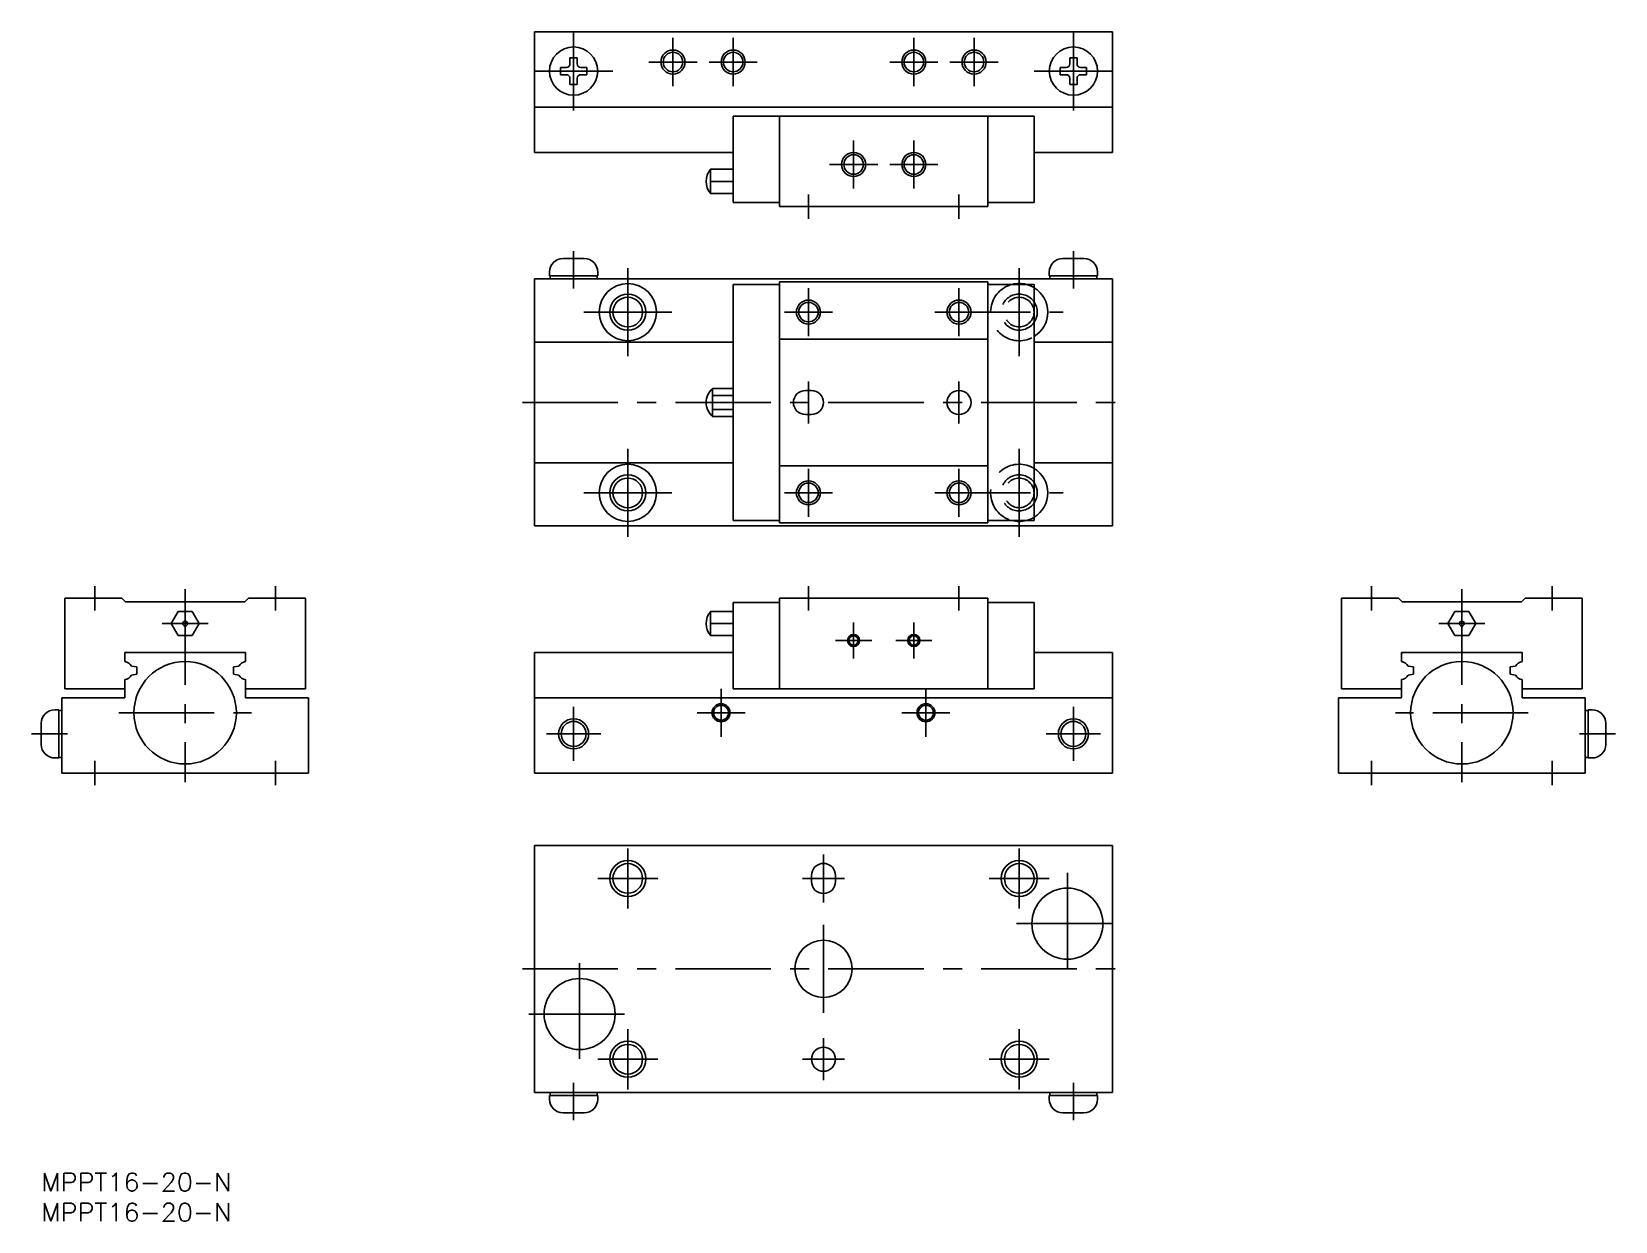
# Model space of a CAD drawing. Extents: x -2 to 261, y -8 to 189.
import ezdxf

# ---------------------------------------------------------------- set-up
doc = ezdxf.new("R2010")
doc.units = 0
doc.header["$LTSCALE"] = 0.5
doc.linetypes.add('CENTER', pattern=[50.8, 31.75, -6.35, 6.35, -6.35])
doc.linetypes.add('DASHED', pattern=[19.05, 12.7, -6.35])
for name, color, linetype in [('MSM_CENTER', 1, 'CENTER'), ('MSM_CONTINUOUS', 7, 'CONTINUOUS'), ('MSM_DASHED', 4, 'DASHED'), ('MSM_NARROW', 5, 'CONTINUOUS'), ('MSM_PART_NUMBER', 7, 'CONTINUOUS')]:
    doc.layers.add(name, color=color, linetype=linetype)
doc.styles.get("Standard").update_dxf_attribs({"font": 'txt.shx', "height": 3, "bigfont": 'bigfont.shx'})

# ---------------------------------------------------------------- blocks, each defined once
blk = doc.blocks.new('*U2')
at = {"layer": 'MSM_PART_NUMBER', "width": 1.042}
blk.add_text('MPPT16-20-N', height=3, dxfattribs=at).set_placement((0, -3))
blk = doc.blocks.new('*U3')
at = {"layer": 'MSM_PART_NUMBER', "width": 1.042}
blk.add_text('MPPT16-20-N', height=3, dxfattribs=at).set_placement((0, -8))

msp = doc.modelspace()

# ---------------------------------------------------------------- linework, layer by layer
at = {"layer": 'MSM_CENTER'}
for p, q in [((88.4, 189.44), (88.4, 176.36)), ((171.4, 189.44), (171.4, 176.36)), ((104.9, 188.4), (104.9, 180.4)), ((114.9, 188.4), (114.9, 180.4)), ((144.9, 188.4), (144.9, 180.4)), ((154.9, 188.4), (154.9, 180.4)), ((100.9, 184.4), (108.9, 184.4)), ((110.9, 184.4), (118.9, 184.4)), ((140.9, 184.4), (148.9, 184.4)), ((150.9, 184.4), (158.9, 184.4)), ((81.86, 182.9), (94.94, 182.9)), ((164.86, 182.9), (177.94, 182.9)), ((134.9, 171.4), (134.9, 163.4)), ((144.9, 171.4), (144.9, 163.4)), ((130.9, 167.4), (138.9, 167.4)), ((140.9, 167.4), (148.9, 167.4)), ((127.4, 162.4), (127.4, 158.4)), ((152.4, 162.4), (152.4, 158.4)), ((88.4, 153), (88.4, 146.79)), ((171.4, 153), (171.4, 146.79)), ((97.4, 150.19), (97.4, 135.61)), ((162.4, 135.61), (162.4, 150.19)), ((127.4, 146.9), (127.4, 138.9)), ((152.4, 146.9), (152.4, 138.9)), ((90.11, 142.9), (104.69, 142.9)), ((123.4, 142.9), (131.4, 142.9)), ((148.4, 142.9), (169.69, 142.9)), ((127.4, 131.4), (127.4, 124.4)), ((152.4, 131.4), (152.4, 124.4)), ((79.9, 127.9), (179.17, 127.9)), ((97.4, 120.19), (97.4, 105.61)), ((162.4, 120.19), (162.4, 105.61)), ((127.4, 116.9), (127.4, 108.9)), ((152.4, 116.9), (152.4, 108.9)), ((90.11, 112.9), (104.69, 112.9)), ((123.4, 112.9), (131.4, 112.9)), ((148.4, 112.9), (169.69, 112.9)), ((8.9, 97.4), (8.9, 93.4)), ((38.9, 97.4), (38.9, 93.4)), ((127.4, 97.4), (127.4, 93.4)), ((152.4, 97.4), (152.4, 93.4)), ((220.9, 97.4), (220.9, 93.4)), ((250.9, 97.4), (250.9, 93.4)), ((23.9, 96.9), (23.9, 64.9)), ((235.9, 96.9), (235.9, 64.9)), ((20.09, 91.2), (27.71, 91.2)), ((134.9, 85.4), (134.9, 91.4)), ((144.9, 85.4), (144.9, 91.4)), ((239.71, 91.2), (232.09, 91.2)), ((131.9, 88.4), (137.9, 88.4)), ((141.9, 88.4), (147.9, 88.4)), ((112.9, 80.4), (112.9, 72.4)), ((146.9, 80.4), (146.9, 72.4)), ((12.86, 76.4), (34.94, 76.4)), ((88.4, 68.4), (88.4, 77.4)), ((108.9, 76.4), (116.9, 76.4)), ((142.9, 76.4), (150.9, 76.4)), ((171.4, 68.4), (171.4, 77.4)), ((246.94, 76.4), (224.86, 76.4)), ((-1.59, 72.9), (4.36, 72.9)), ((83.9, 72.9), (92.9, 72.9)), ((166.9, 72.9), (175.9, 72.9)), ((261.39, 72.9), (255.44, 72.9)), ((8.9, 68.4), (8.9, 64.4)), ((38.9, 68.4), (38.9, 64.4)), ((220.9, 68.4), (220.9, 64.4)), ((250.9, 68.4), (250.9, 64.4)), ((97.4, 43.9), (97.4, 53.9)), ((129.9, 44.9), (129.9, 52.9)), ((162.4, 43.9), (162.4, 53.9)), ((92.4, 48.9), (102.4, 48.9)), ((133.4, 48.9), (126.4, 48.9)), ((157.4, 48.9), (167.4, 48.9)), ((170.4, 49.84), (170.4, 32.96)), ((129.9, 41.19), (129.9, 26.61)), ((161.96, 41.4), (178.84, 41.4)), ((89.4, 34.84), (89.4, 17.96)), ((79.9, 33.9), (179.9, 33.9)), ((80.96, 26.4), (97.84, 26.4)), ((97.4, 13.9), (97.4, 23.9)), ((162.4, 13.9), (162.4, 23.9)), ((129.9, 15.4), (129.9, 22.4)), ((92.4, 18.9), (102.4, 18.9)), ((133.4, 18.9), (126.4, 18.9)), ((157.4, 18.9), (167.4, 18.9)), ((88.4, 8.8), (88.4, 15.01)), ((171.4, 8.8), (171.4, 15.01))]:
    msp.add_line(p, q, dxfattribs=at)
at = {"layer": 'MSM_CONTINUOUS'}
for p, q in [((81.9, 169.4), (81.9, 189.4)), ((81.9, 189.4), (177.9, 189.4)), ((177.9, 169.4), (177.9, 189.4)), ((87.8, 184.1), (87.8, 185.1)), ((87.8, 185.1), (89, 185.1)), ((89, 184.1), (89, 185.1)), ((170.8, 184.1), (170.8, 185.1)), ((170.8, 185.1), (172, 185.1)), ((172, 184.1), (172, 185.1)), ((86.2, 183.5), (87.2, 183.5)), ((86.2, 182.3), (86.2, 183.5)), ((86.2, 182.3), (87.2, 182.3)), ((87.8, 180.7), (87.8, 181.7)), ((89, 180.7), (89, 181.7)), ((89.6, 183.5), (90.6, 183.5)), ((89.6, 182.3), (90.6, 182.3)), ((90.6, 182.3), (90.6, 183.5)), ((169.2, 183.5), (170.2, 183.5)), ((169.2, 182.3), (169.2, 183.5)), ((169.2, 182.3), (170.2, 182.3)), ((170.8, 180.7), (170.8, 181.7)), ((172, 180.7), (172, 181.7)), ((172.6, 183.5), (173.6, 183.5)), ((172.6, 182.3), (173.6, 182.3)), ((173.6, 182.3), (173.6, 183.5)), ((87.8, 180.7), (89, 180.7)), ((170.8, 180.7), (172, 180.7)), ((177.9, 176.9), (81.9, 176.9)), ((114.9, 175.4), (114.9, 161.1)), ((114.9, 175.4), (164.9, 175.4)), ((122.6, 175.4), (122.6, 160.4)), ((157.2, 175.4), (157.2, 160.4)), ((164.9, 175.4), (164.9, 161.1)), ((81.9, 169.4), (114.9, 169.4)), ((164.9, 169.4), (177.9, 169.4)), ((111.16, 166.6), (114.9, 166.6)), ((111.16, 166.6), (111.16, 162.6)), ((111.16, 164.6), (114.9, 164.6)), ((111.16, 162.6), (114.9, 162.6)), ((122.6, 161.1), (114.9, 161.1)), ((157.2, 161.1), (164.9, 161.1)), ((122.6, 160.4), (157.2, 160.4)), ((90.15, 151.8), (86.65, 151.8)), ((173.15, 151.8), (169.65, 151.8)), ((81.9, 148.4), (81.9, 107.4)), ((81.9, 148.4), (177.9, 148.4)), ((84.4, 149.55), (84.4, 148.9)), ((92.4, 148.9), (84.4, 148.9)), ((84.5, 148.4), (84.5, 148.9)), ((92.3, 148.9), (92.3, 148.4)), ((92.4, 149.55), (92.4, 148.9)), ((122.6, 147.5), (114.9, 147.5)), ((114.9, 108.3), (114.9, 147.5)), ((122.6, 107.9), (122.6, 147.9)), ((122.6, 147.9), (157.2, 147.9)), ((157.2, 107.9), (157.2, 147.9)), ((157.2, 147.5), (164.9, 147.5)), ((164.9, 108.3), (164.9, 147.5)), ((167.4, 149.55), (167.4, 148.9)), ((175.4, 148.9), (167.4, 148.9)), ((167.5, 148.4), (167.5, 148.9)), ((175.3, 148.9), (175.3, 148.4)), ((175.4, 149.55), (175.4, 148.9)), ((177.9, 148.4), (177.9, 107.4)), ((81.9, 137.9), (114.9, 137.9)), ((122.6, 138.4), (157.2, 138.4)), ((164.9, 137.9), (177.9, 137.9)), ((111.49, 130.21), (114.9, 130.21)), ((111.49, 130.21), (111.49, 125.59)), ((111.49, 129.05), (114.9, 129.05)), ((126.9, 129.9), (127.9, 129.9)), ((111.49, 126.75), (114.9, 126.75)), ((111.49, 125.59), (114.9, 125.59)), ((126.9, 125.9), (127.9, 125.9)), ((81.9, 117.9), (114.9, 117.9)), ((122.6, 117.4), (157.2, 117.4)), ((164.9, 117.9), (177.9, 117.9)), ((122.6, 108.3), (114.9, 108.3)), ((122.6, 107.9), (157.2, 107.9)), ((157.2, 108.3), (164.9, 108.3)), ((81.9, 107.4), (177.9, 107.4)), ((3.9, 80.4), (3.9, 95.4)), ((13.4, 95.4), (3.9, 95.4)), ((13.4, 95.4), (14, 94.8)), ((14, 94.8), (33.8, 94.8)), ((34.4, 95.4), (33.8, 94.8)), ((34.4, 95.4), (43.9, 95.4)), ((43.9, 80.4), (43.9, 95.4)), ((114.9, 80.4), (114.9, 94.7)), ((122.6, 94.7), (114.9, 94.7)), ((122.6, 80.4), (122.6, 95.4)), ((122.6, 95.4), (157.2, 95.4)), ((157.2, 80.4), (157.2, 95.4)), ((157.2, 94.7), (164.9, 94.7)), ((164.9, 80.4), (164.9, 94.7)), ((215.9, 80.4), (215.9, 95.4)), ((225.4, 95.4), (215.9, 95.4)), ((225.4, 95.4), (226, 94.8)), ((245.8, 94.8), (226, 94.8)), ((246.4, 95.4), (245.8, 94.8)), ((246.4, 95.4), (255.9, 95.4)), ((255.9, 80.4), (255.9, 95.4)), ((21.59, 91.2), (22.75, 93.2)), ((22.75, 93.2), (25.05, 93.2)), ((26.21, 91.2), (25.05, 93.2)), ((111.16, 93.2), (111.16, 89.2)), ((111.16, 93.2), (114.9, 93.2)), ((233.59, 91.2), (234.75, 93.2)), ((237.05, 93.2), (234.75, 93.2)), ((238.21, 91.2), (237.05, 93.2)), ((22.75, 89.2), (21.59, 91.2)), ((25.05, 89.2), (26.21, 91.2)), ((111.16, 91.2), (114.9, 91.2)), ((234.75, 89.2), (233.59, 91.2)), ((237.05, 89.2), (238.21, 91.2)), ((22.75, 89.2), (25.05, 89.2)), ((111.16, 89.2), (114.9, 89.2)), ((237.05, 89.2), (234.75, 89.2)), ((13.9, 86.4), (13.9, 84.89)), ((13.9, 86.4), (33.9, 86.4)), ((15.9, 84), (14.99, 84.16)), ((31.9, 84), (32.81, 84.16)), ((33.9, 86.4), (33.9, 84.89)), ((81.9, 86.4), (114.9, 86.4)), ((81.9, 86.4), (81.9, 66.4)), ((164.9, 86.4), (177.9, 86.4)), ((177.9, 86.4), (177.9, 66.4)), ((225.9, 86.4), (225.9, 84.89)), ((245.9, 86.4), (225.9, 86.4)), ((227.9, 84), (226.99, 84.16)), ((243.9, 84), (244.81, 84.16)), ((245.9, 86.4), (245.9, 84.89)), ((13.9, 81.91), (13.9, 78.9)), ((15.9, 82.8), (14.99, 82.64)), ((15.9, 82.8), (15.9, 84)), ((31.9, 82.8), (31.9, 84)), ((31.9, 82.8), (32.81, 82.64)), ((33.9, 81.91), (33.9, 78.9)), ((225.9, 81.91), (225.9, 78.9)), ((227.9, 82.8), (226.99, 82.64)), ((227.9, 82.8), (227.9, 84)), ((243.9, 82.8), (243.9, 84)), ((243.9, 82.8), (244.81, 82.64)), ((245.9, 81.91), (245.9, 78.9)), ((3.4, 78.9), (13.9, 78.9)), ((3.4, 78.9), (3.4, 66.4)), ((3.9, 80.4), (13.9, 80.4)), ((33.9, 80.4), (43.9, 80.4)), ((44.4, 78.9), (33.9, 78.9)), ((44.4, 78.9), (44.4, 66.4)), ((177.9, 78.9), (81.9, 78.9)), ((114.9, 80.4), (164.9, 80.4)), ((215.4, 78.9), (225.9, 78.9)), ((215.4, 78.9), (215.4, 66.4)), ((225.9, 80.4), (215.9, 80.4)), ((255.9, 80.4), (245.9, 80.4)), ((256.4, 78.9), (245.9, 78.9)), ((256.4, 78.9), (256.4, 66.4)), ((2.25, 76.9), (2.9, 76.9)), ((2.9, 68.9), (2.9, 76.9)), ((3.4, 76.8), (2.9, 76.8)), ((256.4, 76.8), (256.9, 76.8)), ((256.9, 68.9), (256.9, 76.9)), ((257.55, 76.9), (256.9, 76.9)), ((0, 71.15), (0, 74.65)), ((259.8, 71.15), (259.8, 74.65)), ((2.25, 68.9), (2.9, 68.9)), ((2.9, 69), (3.4, 69)), ((256.9, 69), (256.4, 69)), ((257.55, 68.9), (256.9, 68.9)), ((3.4, 66.4), (44.4, 66.4)), ((81.9, 66.4), (177.9, 66.4)), ((256.4, 66.4), (215.4, 66.4)), ((81.9, 13.4), (81.9, 54.4)), ((81.9, 54.4), (177.9, 54.4)), ((177.9, 13.4), (177.9, 54.4)), ((127.9, 48.4), (127.9, 49.4)), ((131.9, 48.4), (131.9, 49.4)), ((81.9, 13.4), (177.9, 13.4)), ((84.5, 13.4), (84.5, 12.9)), ((92.3, 12.9), (92.3, 13.4)), ((167.5, 13.4), (167.5, 12.9)), ((175.3, 12.9), (175.3, 13.4)), ((84.4, 12.25), (84.4, 12.9)), ((92.4, 12.9), (84.4, 12.9)), ((92.4, 12.25), (92.4, 12.9)), ((167.4, 12.25), (167.4, 12.9)), ((175.4, 12.9), (167.4, 12.9)), ((175.4, 12.25), (175.4, 12.9)), ((90.15, 10), (86.65, 10)), ((173.15, 10), (169.65, 10))]:
    msp.add_line(p, q, dxfattribs=at)
for centre, radius in [((88.4, 182.9), 4), ((171.4, 182.9), 4), ((104.9, 184.4), 1.62), ((114.9, 184.4), 1.62), ((144.9, 184.4), 1.62), ((154.9, 184.4), 1.62), ((134.9, 167.4), 1.62), ((144.9, 167.4), 1.62), ((97.4, 142.9), 4.75), ((97.4, 142.9), 2.46), ((127.4, 142.9), 1.62), ((152.4, 142.9), 1.62), ((152.4, 127.9), 2), ((97.4, 112.9), 4.75), ((97.4, 112.9), 2.46), ((127.4, 112.9), 1.62), ((152.4, 112.9), 1.62), ((23.9, 91.2), 0.4), ((235.9, 91.2), 0.4), ((134.9, 88.4), 0.783), ((144.9, 88.4), 0.783), ((23.9, 76.4), 8.5), ((235.9, 76.4), 8.5), ((112.9, 76.4), 1.23), ((146.9, 76.4), 1.23), ((88.4, 72.9), 2.07), ((171.4, 72.9), 2.07), ((97.4, 48.9), 2.46), ((162.4, 48.9), 2.46), ((170.4, 41.4), 5.9), ((129.9, 33.9), 4.75), ((89.4, 26.4), 5.9), ((97.4, 18.9), 2.46), ((162.4, 18.9), 2.46), ((129.9, 18.9), 2)]:
    msp.add_circle(centre, radius, dxfattribs=at)
for centre, radius, start, end in [((87.2, 184.1), 0.6, 270, 0), ((89.6, 184.1), 0.6, 180, 270), ((170.2, 184.1), 0.6, 270, 0), ((172.6, 184.1), 0.6, 180, 270), ((87.2, 181.7), 0.6, 0, 90), ((89.6, 181.7), 0.6, 90, 180), ((170.2, 181.7), 0.6, 0, 90), ((172.6, 181.7), 0.6, 90, 180), ((113.4, 164.6), 3, 138.1897, 221.8103), ((86.65, 149.55), 2.25, 90, 180), ((90.15, 149.55), 2.25, 0, 90), ((169.65, 149.55), 2.25, 90, 180), ((173.15, 149.55), 2.25, 0, 90), ((162.4, 142.9), 4.75, 75.5646, 104.4354), ((162.4, 142.9), 4.75, 301.7568, 58.2432), ((113.4, 127.9), 3, 129.664, 230.336), ((126.9, 127.9), 2, 90, 270), ((127.9, 127.9), 2, 270, 90), ((162.4, 112.9), 4.75, 301.7568, 58.2432), ((162.4, 112.9), 4.75, 255.5626, 284.4374), ((113.4, 91.2), 3, 138.1897, 221.8103), ((13.7, 83.4), 1.5, 30.4364, 82.3373), ((34.1, 83.4), 1.5, 97.6616, 149.5623), ((225.7, 83.4), 1.5, 30.4377, 82.3384), ((246.1, 83.4), 1.5, 97.6627, 149.5636), ((13.7, 83.4), 1.5, 277.6609, 329.5615), ((34.1, 83.4), 1.5, 210.4356, 262.3361), ((225.7, 83.4), 1.5, 277.6639, 329.5644), ((246.1, 83.4), 1.5, 210.4385, 262.3391), ((2.25, 74.65), 2.25, 90, 180), ((257.55, 74.65), 2.25, 360, 90), ((2.25, 71.15), 2.25, 180, 270), ((257.55, 71.15), 2.25, 270, 0), ((129.9, 49.4), 2, 0, 180), ((129.9, 48.4), 2, 180, 0), ((86.65, 12.25), 2.25, 180, 270), ((90.15, 12.25), 2.25, 270, 360), ((169.65, 12.25), 2.25, 180, 270), ((173.15, 12.25), 2.25, 270, 360)]:
    msp.add_arc(centre, radius, start, end, dxfattribs=at)
at = {"layer": 'MSM_DASHED'}
for centre in [(162.4, 142.9), (162.4, 112.9)]:
    msp.add_circle(centre, 2.46, dxfattribs=at)
for centre, radius, start, end in [((162.4, 142.9), 4.75, 104.4354, 301.7568), ((162.4, 142.9), 4.75, 58.2432, 75.5646), ((162.4, 142.9), 3, 33.5577, 326.4423), ((162.4, 112.9), 4.75, 58.2432, 255.5631), ((162.4, 112.9), 3, 33.5577, 326.4423), ((162.4, 112.9), 4.75, 284.4369, 301.7568)]:
    msp.add_arc(centre, radius, start, end, dxfattribs=at)
at = {"layer": 'MSM_NARROW'}
for centre, radius in [((104.9, 184.4), 2), ((114.9, 184.4), 2), ((144.9, 184.4), 2), ((154.9, 184.4), 2), ((134.9, 167.4), 2), ((144.9, 167.4), 2), ((97.4, 142.9), 3), ((127.4, 142.9), 2), ((152.4, 142.9), 2), ((97.4, 112.9), 3), ((127.4, 112.9), 2), ((152.4, 112.9), 2), ((134.9, 88.4), 1), ((144.9, 88.4), 1), ((112.9, 76.4), 1.5), ((146.9, 76.4), 1.5), ((88.4, 72.9), 2.5), ((171.4, 72.9), 2.5), ((97.4, 48.9), 3), ((162.4, 48.9), 3), ((97.4, 18.9), 3), ((162.4, 18.9), 3)]:
    msp.add_circle(centre, radius, dxfattribs=at)
for centre in [(162.4, 142.9), (162.4, 112.9)]:
    msp.add_arc(centre, 3, 326.4423, 33.5577, dxfattribs=at)

# ---------------------------------------------------------------- block references
at = {"layer": 'MSM_CONTINUOUS'}
for name in ['*U2', '*U3']:
    msp.add_blockref(name, (0, 0), dxfattribs=at)

doc.saveas('drawing.dxf')
